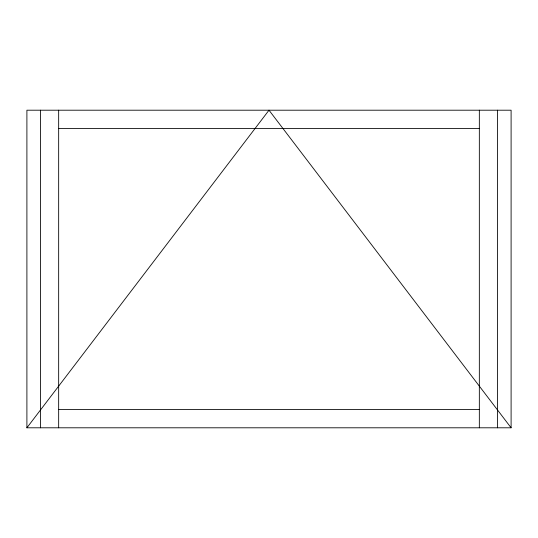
<?xml version="1.0" encoding="UTF-8"?>
<svg xmlns="http://www.w3.org/2000/svg" width="538" height="538" viewBox="0 0 538 538"><rect width="100%" height="100%" fill="white"/><g stroke="black" fill="none" stroke-linecap="round" stroke-linejoin="round"><path stroke-width="0.81" d="M26.9 427.797L269 110.203L511.1 427.797L26.9 427.797L26.9 110.203L511.1 110.203L511.1 427.797M58.662 128.427L479.338 128.427M58.662 409.573L479.338 409.573M497.563 110.203L497.563 427.797M479.338 110.203L479.338 427.797M58.662 110.203L58.662 427.797M40.437 110.203L40.437 427.797"/></g></svg>
